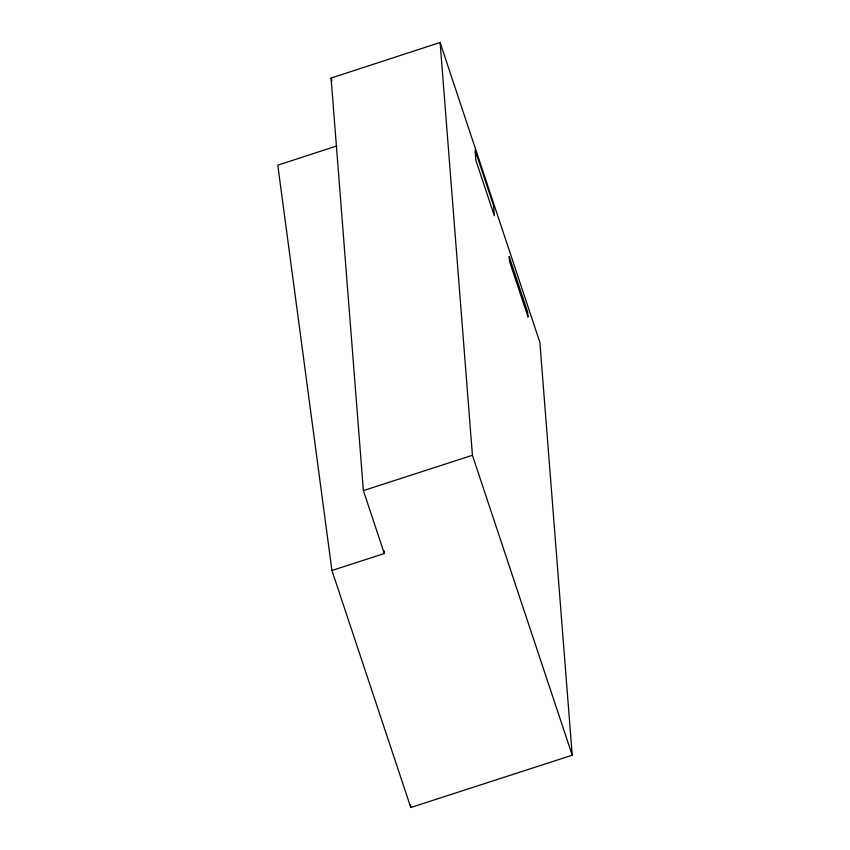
<?xml version="1.0" encoding="UTF-8"?>
<svg xmlns="http://www.w3.org/2000/svg" width="850" height="850" viewBox="0 0 850 850"><rect width="100%" height="100%" fill="white"/><g stroke="black" fill="none" stroke-linecap="round" stroke-linejoin="round"><path stroke-width="1.27" d="M331.936 570.488L384.317 553.52L363.386 490.599L331.075 78.051L440.109 42.5L539.888 342.433L572.209 755.214L410.773 807.5L331.936 570.488L277.791 165.176L336.908 145.892M363.386 490.599L472.43 455.281L440.109 42.5M472.43 455.281L572.209 755.214M331.075 78.051L331.914 80.569M410.422 804.865L410.773 807.5M384.104 550.874L384.317 553.52M493.531 205.519L475.065 149.993L475.862 160.204L494.328 215.73L493.531 205.519M527.648 311.971L509.171 256.445L509.575 261.556L528.041 317.071L527.648 311.971"/></g></svg>
